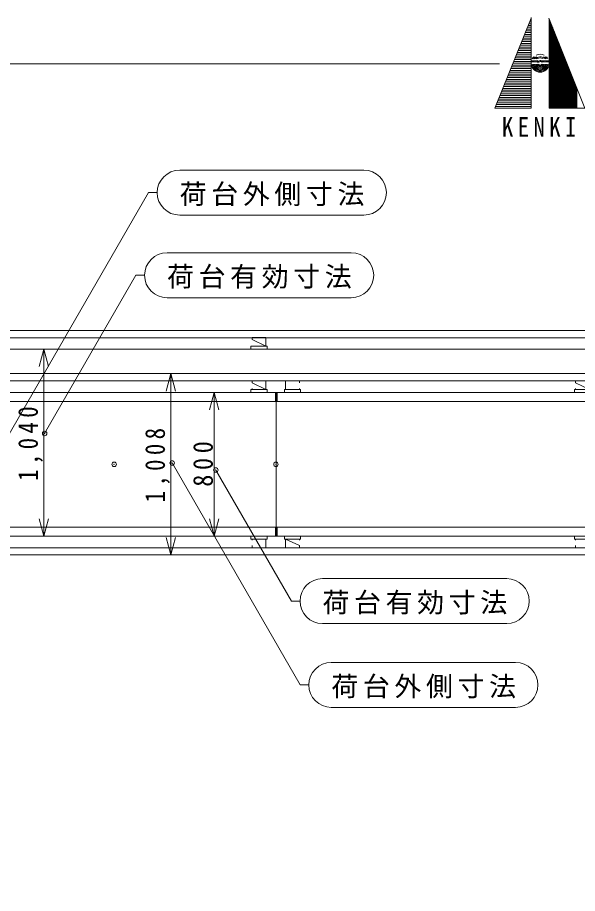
# Model space of a CAD drawing. Units: millimetres, scale not verified. Extents: x -9988 to 10158, y -7077 to 7064.
# Drawn here: x -2697 to 418, y 2192 to 7064 of the extents above; entities that cross this region are included whole.
import ezdxf

# ---------------------------------------------------------------- set-up
doc = ezdxf.new("R2010")
doc.units = ezdxf.units.MM
doc.header["$LTSCALE"] = 50
doc.header["$PDMODE"] = 32
doc.header["$PDSIZE"] = 25
for name, color, linetype, lineweight in [('0-4', 4, 'Continuous', 9), ('0-5', 4, 'Continuous', 9), ('0-A', 4, 'Continuous', 9), ('0-B', 7, 'Continuous', 9), ('F-0', 7, 'Continuous', 9)]:
    doc.layers.add(name, color=color, linetype=linetype, lineweight=lineweight)
doc.styles.add('ＭＳ ゴシック', font='')
doc.styles.get('ＭＳ ゴシック').set_extended_font_data('MS Gothic')

# ---------------------------------------------------------------- blocks, each defined once
blk = doc.blocks.new('荷台平面')
at = {"layer": '0-5', "color": 7}
for p, q in [((-804.72, 591.63), (2905.93, 591.63)), ((-804.72, 551.63), (2902.5, 551.63)), ((-804.72, 351.63), (2905.93, 351.63)), ((-804.72, 311.63), (2905.93, 311.63)), ((-804.72, -616.37), (2905.93, -616.37)), ((-804.72, -656.37), (2905.93, -656.37))]:
    blk.add_line(p, q, dxfattribs=at)
at = {"layer": '0-5'}
for p, q in [((915.5, 552.13), (915.5, 540.63)), ((915.5, 552.13), (992.5, 552.13)), ((915.5, 540.63), (992.5, 504.13)), ((992.5, 552.13), (992.5, 504.13)), ((-778.45, 487.63), (3778.85, 487.63)), ((909, 504.13), (909, 488.13)), ((909, 504.13), (999, 504.13)), ((909, 488.13), (999, 488.13)), ((999, 504.13), (999, 488.13)), ((915.5, 311.63), (915.5, 300.13)), ((915.5, 311.63), (992.5, 311.63)), ((915.5, 300.13), (992.5, 263.63)), ((992.5, 311.63), (992.5, 263.63)), ((1102.5, 311.63), (1102.5, 263.63)), ((1102.5, 311.63), (1179.5, 311.63)), ((1179.5, 311.63), (1179.5, 300.13)), ((2715.5, 311.63), (2715.5, 300.13)), ((2715.5, 311.63), (2792.5, 311.63)), ((2715.5, 300.13), (2792.5, 263.63)), ((-793.85, 247.63), (4078.85, 247.63)), ((811.79, 247.63), (1096, 247.63)), ((909, 263.63), (909, 247.63)), ((909, 263.63), (999, 263.63)), ((915.5, 269.13), (915.5, 263.63)), ((999, 263.63), (999, 247.63)), ((1045.7, 247.13), (1045.7, 197.63)), ((1047.2, 247.13), (1047.2, 197.63)), ((1050.2, 247.63), (1050.2, -552.37)), ((1050.2, 247.13), (1050.2, -551.87)), ((1054.7, 247.63), (1054.7, 197.63)), ((1054.7, 247.13), (1054.7, 197.63)), ((1096, 263.63), (1096, 247.63)), ((1096, 263.63), (1186, 263.63)), ((1179.5, 269.13), (1179.5, 263.63)), ((1186, 263.63), (1186, 247.63)), ((2709, 263.63), (2709, 247.63)), ((2709, 263.63), (2799, 263.63)), ((2715.5, 269.13), (2715.5, 263.63)), ((-771.15, 197.63), (4078.85, 197.63)), ((811.79, 197.63), (2278.85, 197.63)), ((-771.15, -502.37), (4078.85, -502.37)), ((1045.7, -502.37), (1045.7, -552.37)), ((1047.2, -502.37), (1047.2, -551.87)), ((1054.7, -502.37), (1054.7, -551.87)), ((1054.7, -502.37), (1054.7, -552.37)), ((-801, -552.37), (552.49, -552.37)), ((552.49, -552.37), (592.49, -552.37)), ((592.49, -552.37), (999, -552.37)), ((909, -552.37), (909, -568.37)), ((909, -568.37), (999, -568.37)), ((915.5, -568.37), (915.5, -573.87)), ((992.5, -568.37), (992.5, -616.37)), ((999, -552.37), (999, -568.37)), ((999, -552.37), (4078.85, -552.37)), ((1096, -552.37), (1096, -568.37)), ((1096, -568.37), (1186, -568.37)), ((1102.5, -568.37), (1102.5, -616.37)), ((1102.5, -568.37), (1179.5, -604.87)), ((1179.5, -568.37), (1179.5, -573.87)), ((1186, -552.37), (1186, -568.37)), ((2352.49, -552.37), (2392.49, -552.37)), ((2392.49, -552.37), (2799, -552.37)), ((2709, -552.37), (2709, -568.37)), ((2709, -568.37), (2799, -568.37)), ((2715.5, -568.37), (2715.5, -573.87)), ((915.5, -604.87), (915.5, -616.37)), ((915.5, -616.37), (992.5, -616.37)), ((1102.5, -616.37), (1179.5, -616.37)), ((1179.5, -604.87), (1179.5, -616.37)), ((2715.5, -604.87), (2715.5, -616.37)), ((2715.5, -616.37), (2792.5, -616.37))]:
    blk.add_line(p, q, dxfattribs=at)
at = {"layer": '0-5', "color": 7}
blk.add_point((1048.35, -152.37), dxfattribs=at)

msp = doc.modelspace()

# ---------------------------------------------------------------- linework, layer by layer
at = {"layer": '0-4', "color": 7}
msp.add_point((-2159.82, 4579.31), dxfattribs=at)
at = {"layer": '0-A'}
for p, q in [((-2550.63, 5219.31), (-2576.51, 5122.72)), ((-2550.63, 4179.31), (-2550.63, 5219.31)), ((-2550.63, 5219.31), (-2524.75, 5122.72)), ((-1844.09, 5083.31), (-1869.97, 4986.72)), ((-1844.09, 4075.31), (-1844.09, 5083.31)), ((-1844.09, 5083.31), (-1818.21, 4986.72)), ((-1604.13, 4979.31), (-1630.01, 4882.72)), ((-1604.13, 4179.31), (-1604.13, 4979.31)), ((-1604.13, 4979.31), (-1578.25, 4882.72)), ((-2550.63, 4179.31), (-2576.51, 4275.91)), ((-2550.63, 4179.31), (-2524.75, 4275.91)), ((-1604.13, 4179.31), (-1630.01, 4275.91)), ((-1604.13, 4179.31), (-1578.25, 4275.91)), ((-1844.09, 4075.31), (-1869.97, 4171.91)), ((-1844.09, 4075.31), (-1818.21, 4171.91))]:
    msp.add_line(p, q, dxfattribs=at)
at = {"layer": '0-B'}
for p, q in [((-1795.23, 6215.07), (-770.23, 6215.07)), ((-1795.23, 5965.07), (-770.23, 5965.07)), ((-1865.64, 5755.47), (-840.64, 5755.47)), ((-1865.64, 5505.47), (-840.64, 5505.47)), ((-1000.79, 3943.32), (24.21, 3943.32)), ((-1000.79, 3693.32), (24.21, 3693.32)), ((-951.84, 3477.16), (73.16, 3477.16)), ((-951.84, 3227.16), (73.16, 3227.16))]:
    msp.add_line(p, q, dxfattribs=at)
for points in [[(-2756.63, 4724.4), (-1968.16, 6090.07), (-1920.23, 6090.07)], [(-2546.52, 4750.66), (-2038.57, 5630.47), (-1990.64, 5630.47)], [(-1837.42, 4586.52), (-1124.77, 3352.16), (-1076.84, 3352.16)], [(-1594.49, 4547.12), (-1173.72, 3818.32), (-1125.79, 3818.32)]]:
    msp.add_lwpolyline(points, dxfattribs=at)
for centre, start, end in [((-1795.23, 6090.07), 90, 270), ((-770.23, 6090.07), 270, 90), ((-1865.64, 5630.47), 90, 270), ((-840.64, 5630.47), 270, 90), ((-1000.79, 3818.32), 90, 270), ((24.21, 3818.32), 270, 90), ((-951.84, 3352.16), 90, 270), ((73.16, 3352.16), 270, 90)]:
    msp.add_arc(centre, 125, start, end, dxfattribs=at)
for p in [(-2546.52, 4750.66), (-1837.42, 4586.52), (-1594.49, 4547.12)]:
    msp.add_point(p, dxfattribs=at)
at = {"layer": 'F-0'}
for p, q in [((-41.07, 6559.83), (160.16, 7061.16)), ((157.92, 7019.83), (144, 7019.83)), ((157.92, 7029.83), (147.92, 7029.83)), ((157.92, 7039.83), (151.19, 7039.83)), ((159.03, 7049.83), (155.11, 7049.83)), ((160.2, 7064.05), (160.2, 6559.83)), ((259.06, 7061.16), (459.24, 6559.83)), ((260.2, 7057.32), (260.2, 6559.83)), ((265.2, 7045.65), (265.2, 6560.15)), ((270.2, 7033.36), (270.2, 6559.84)), ((275.2, 7021.07), (275.2, 6559.84)), ((157.92, 6969.83), (124.4, 6969.83)), ((157.92, 6979.83), (128.32, 6979.83)), ((157.92, 6989.83), (132.24, 6989.83)), ((157.92, 6999.83), (135.51, 6999.83)), ((157.92, 7009.83), (140.08, 7009.83)), ((280.2, 7008.17), (280.2, 6559.84)), ((285.2, 6995.89), (285.2, 6560.15)), ((290.2, 6984.22), (290.2, 6559.84)), ((295.2, 6969.47), (295.2, 6559.84)), ((157.92, 6919.83), (103.49, 6919.83)), ((157.92, 6929.83), (108.07, 6929.83)), ((157.92, 6939.83), (112.64, 6939.83)), ((157.92, 6949.83), (115.91, 6949.83)), ((157.92, 6959.83), (120.48, 6959.83)), ((300.2, 6956.57), (300.2, 6559.84)), ((305.2, 6944.29), (305.2, 6560.15)), ((310.2, 6932), (310.2, 6559.84)), ((315.2, 6919.72), (315.2, 6559.84)), ((157.92, 6869.83), (83.92, 6869.83)), ((157.92, 6879.83), (87.78, 6879.83)), ((157.92, 6889.83), (92.93, 6889.83)), ((157.92, 6899.83), (95.5, 6899.83)), ((157.92, 6909.83), (100.23, 6909.83)), ((320.2, 6906.82), (320.2, 6559.84)), ((325.2, 6894.53), (325.2, 6559.84)), ((330.2, 6881.02), (330.2, 6560.15)), ((157.92, 6829.83), (67.85, 6829.83)), ((157.92, 6839.83), (71.71, 6839.83)), ((157.92, 6849.83), (75.56, 6849.83)), ((157.92, 6859.83), (80.07, 6859.83)), ((335.2, 6868.12), (335.2, 6559.84)), ((340.2, 6856.12), (340.2, 6559.84)), ((345.2, 6842.38), (345.2, 6559.84)), ((350.2, 6831.39), (350.2, 6559.84)), ((157.92, 6779.83), (47.91, 6779.83)), ((157.92, 6789.83), (51.77, 6789.83)), ((157.92, 6799.83), (55.63, 6799.83)), ((157.92, 6809.84), (60.13, 6809.84)), ((157.92, 6819.83), (63.99, 6819.83)), ((355.2, 6818.56), (355.2, 6560.15)), ((360.2, 6805.74), (360.2, 6560.15)), ((365.2, 6793.83), (365.2, 6559.84)), ((370.2, 6780.09), (370.2, 6560.15)), ((157.92, 6729.83), (27.13, 6729.83)), ((157.92, 6739.83), (31.1, 6739.83)), ((157.92, 6749.83), (35.69, 6749.83)), ((157.92, 6759.83), (39.55, 6759.83)), ((157.92, 6769.83), (44.05, 6769.83)), ((375.2, 6770.01), (375.2, 6559.84)), ((380.2, 6754.32), (380.2, 6559.84)), ((385.2, 6742.86), (385.2, 6559.84)), ((390.2, 6728.52), (390.2, 6560.15)), ((157.92, 6679.83), (7.3, 6679.83)), ((157.92, 6689.83), (10.61, 6689.83)), ((157.92, 6699.83), (15.24, 6699.83)), ((157.92, 6709.83), (19.2, 6709.83)), ((157.92, 6719.83), (23.17, 6719.83)), ((395.2, 6719.92), (395.2, 6559.84)), ((400.2, 6707.02), (400.2, 6559.84)), ((405.2, 6692.69), (405.2, 6560.09)), ((410.2, 6679.79), (410.2, 6559.86)), ((157.92, 6629.83), (-13.19, 6629.83)), ((157.92, 6639.83), (-8.9, 6639.83)), ((157.92, 6649.83), (-5.26, 6649.83)), ((157.92, 6659.83), (-0.63, 6659.83)), ((157.92, 6669.83), (3.34, 6669.83)), ((415.2, 6669.76), (415.2, 6560.09)), ((157.92, 6579.83), (-32.36, 6579.83)), ((157.92, 6589.83), (-29.05, 6589.83)), ((157.92, 6599.83), (-25.08, 6599.83)), ((157.92, 6609.83), (-21.12, 6609.83)), ((157.92, 6619.83), (-17.15, 6619.83)), ((160.2, 6559.83), (-41.07, 6559.83)), ((157.92, 6569.83), (-37.11, 6569.83)), ((459.24, 6559.83), (260.2, 6559.83))]:
    msp.add_line(p, q, dxfattribs=at)
at = {"layer": 'F-0', "color": 3}
msp.add_lwpolyline([(-9987.65, -7076.54), (-9987.65, 6807.25), (-15.76, 6807.25)], dxfattribs=at)
at = {"layer": 'F-0'}
for radius, start, end in [(50, 162.15756, 173.56424), (45, 161.01021, 173.56471), (50, 135.93259, 151.00967), (50, 149.7861, 149.92245), (40, 158.32231, 172.76015), (45, 129.24959, 147.2502), (35, 154.77959, 171.71358), (40, 118.96094, 140.77228), (30, 150.12666, 170.28011), (25, 143.23814, 167.59943), (35, 93.86473, 133.89313), (50, 64.28873, 115.22803), (20, 133.03226, 164.65683), (30, 121.79115, 123.08488), (30, 58.41756, 121.67061), (15, 19.77864, 161.34576), (35, 46.85349, 93.85477), (20, 16.42581, 48.92078), (40, 38.91083, 61.17125), (25, 11.73039, 37.21172), (30, 9.72751, 29.972), (45, 34.45551, 51.04704), (35, 8.37691, 25.66255), (50, 30.73624, 44.43295), (40, 7.29781, 22.25677), (45, 6.84761, 19.12502), (50, 6.18272, 17.85071), (50, 173.45239, 174.23766), (50, 185.70593, 354.27437), (45, 186.43529, 353.5674), (40, 187.16591, 352.93657), (35, 188.1767, 351.89911), (30, 189.48106, 349.94032), (25, 192.26367, 347.03778), (20, 195.45453, 344.7596), (15, 199.68225, 340.28662), (10, 31.31593, 150.50839), (10, 211.20764, 329.32518)]:
    msp.add_arc((210.2, 6809.82), radius, start, end, dxfattribs=at)

# ---------------------------------------------------------------- block references
at = {"layer": '0-5'}
msp.add_blockref('荷台平面', (-2308.17, 4731.68), dxfattribs=at)

# ---------------------------------------------------------------- texts
at = {"layer": '0-A', "color": 7, "char_height": 110, "attachment_point": 7, "rotation": 90, "style": 'ＭＳ ゴシック'}
for s, insert in [('\\T1.38;\\W0.85;1,040', (-2555.63, 4486.81)), ('\\T1.38;\\W0.85;1,008', (-1849.09, 4366.81)), ('\\T1.38;\\W0.9;800', (-1609.13, 4454.31))]:
    msp.add_mtext(s, dxfattribs=dict(at, insert=insert))
at = {"layer": '0-B', "char_height": 110, "attachment_point": 7, "style": 'ＭＳ ゴシック'}
for s, insert in [('\\T1.17;荷台外側寸法', (-1795.23, 6015.07)), ('\\T1.17;荷台有効寸法', (-1865.64, 5555.47)), ('\\T1.17;荷台有効寸法', (-1000.79, 3743.32)), ('\\T1.17;荷台外側寸法', (-951.84, 3277.16))]:
    msp.add_mtext(s, dxfattribs=dict(at, insert=insert))
at = {"layer": 'F-0', "insert": (-2.74, 6400.64), "char_height": 110, "attachment_point": 7, "style": 'ＭＳ ゴシック'}
msp.add_mtext('\\T1.38;\\W0.85;KENKI', dxfattribs=at)

doc.saveas('drawing.dxf')
